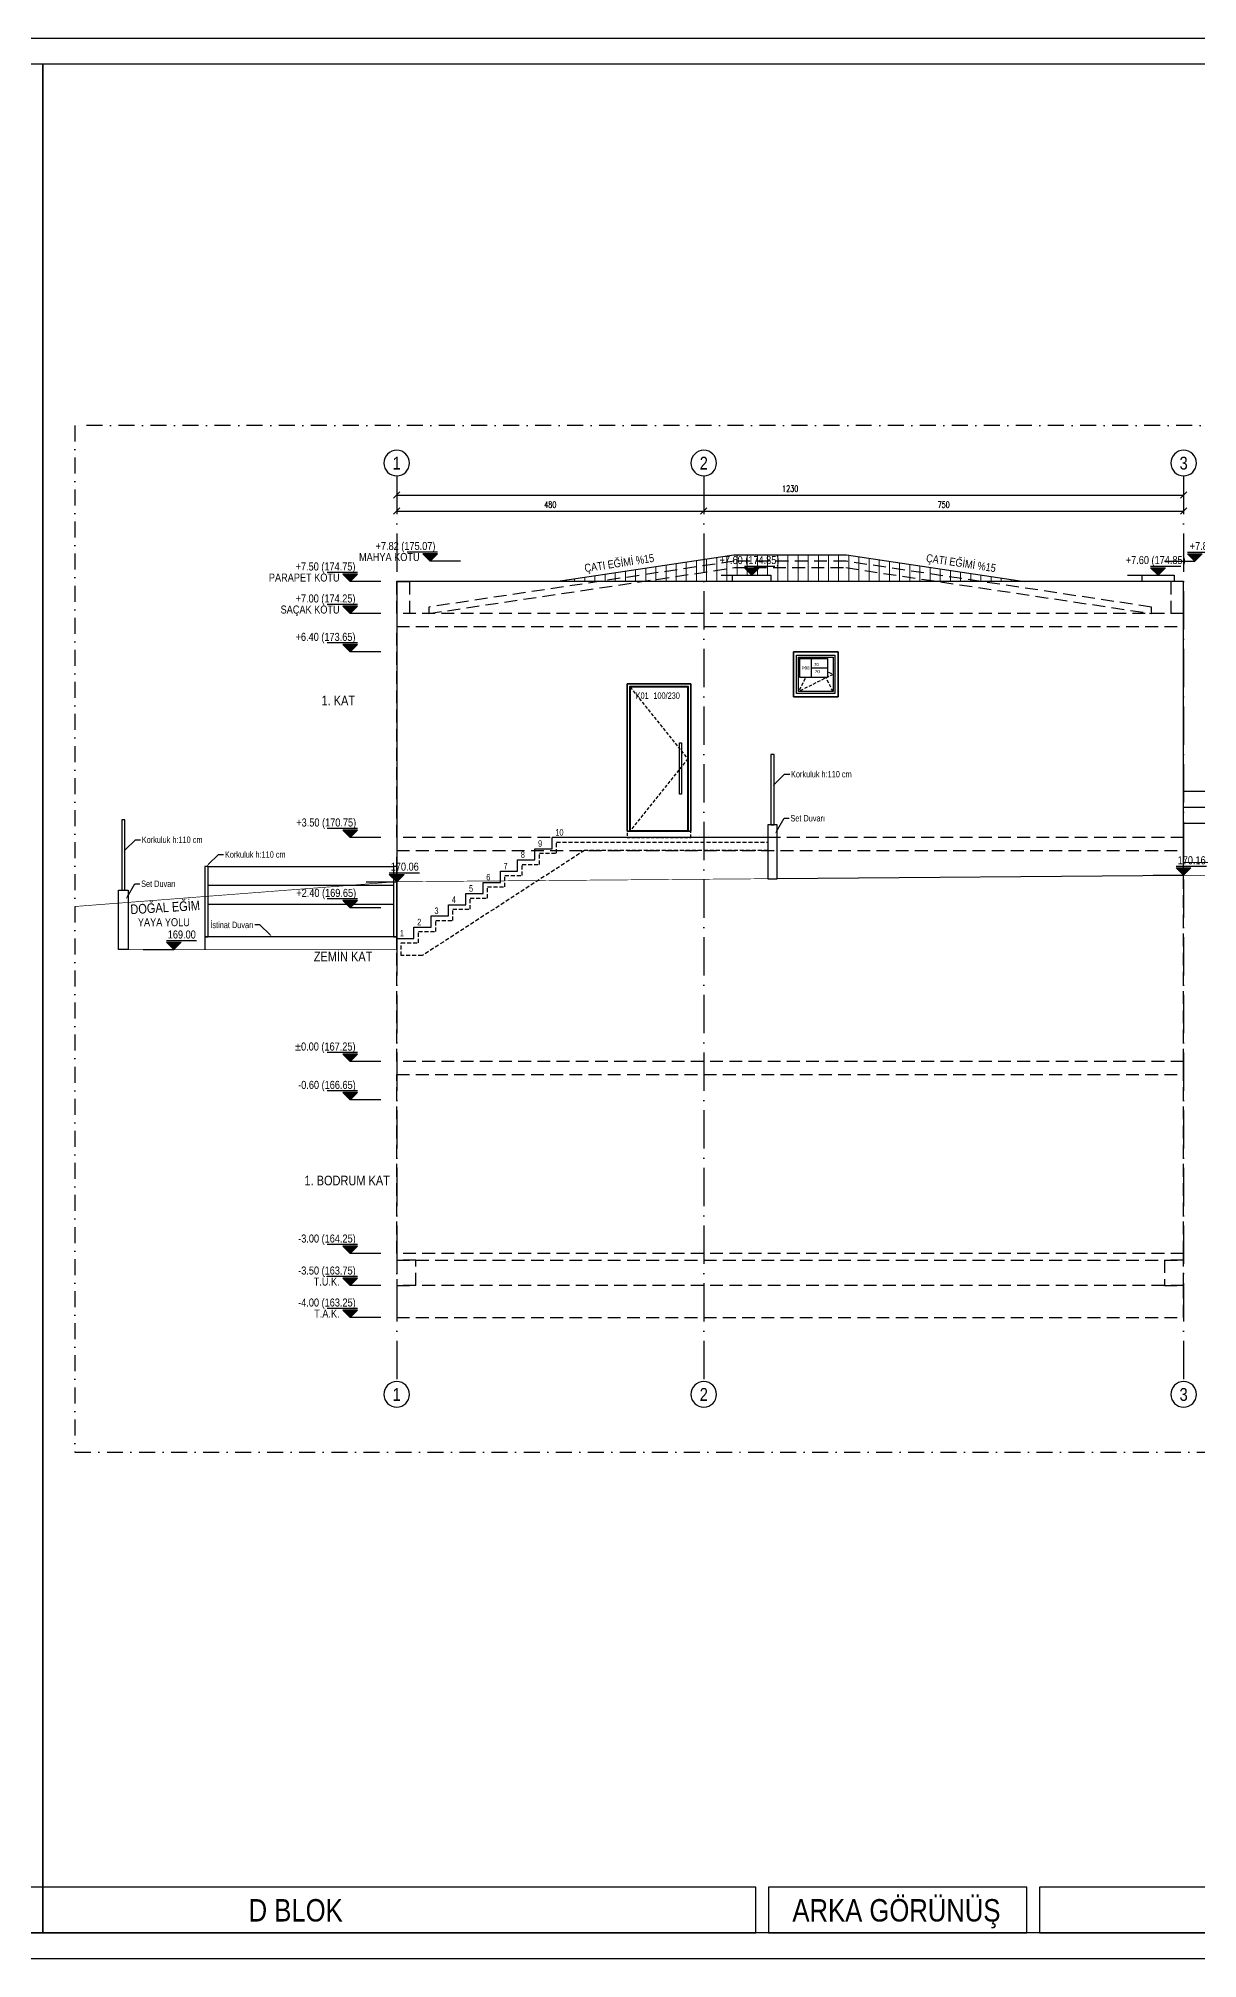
# Model space of a CAD drawing. Header units: millimetres. Extents: x 82776 to 137242, y 11666 to 27998.
# Drawn here: x 118913 to 120725, y 11666 to 14666 of the extents above; entities that cross this region are included whole.
import ezdxf
from ezdxf import colors
from ezdxf.entities.mleader import LeaderData, LeaderLine
from ezdxf.enums import TextEntityAlignment as Align
from ezdxf.math import Vec2, Vec3

# ---------------------------------------------------------------- set-up
doc = ezdxf.new("R2010")
doc.units = ezdxf.units.MM
for name, pattern in [('( Hidden )', [0.375, 0.25, -0.125]), ('ACAD_ISO10W100', [18, 12, -3, 0, -3]), ('DASHDOT', [1, 0.5, -0.25, 0, -0.25]), ('DASHED', [15, 10, -5])]:
    doc.linetypes.add(name, pattern=pattern)
for name, color, linetype in [('0_IFC_Concrete Trace', 253, '( Hidden )'), ('0_IFC_Dimension_Exterior_50', 253, 'Continuous'), ('0_IFC_Door_Text', 11, 'Continuous'), ('0_IFC_Elevation_3', 21, 'Continuous'), ('0_IFC_Elevation_4', 11, 'Continuous'), ('0_IFC_Elevation_5', 252, 'Continuous'), ('0_IFC_Grid', 14, 'ACAD_ISO10W100'), ('0_IFC_Grid_Text_100', 14, 'Continuous'), ('0_IFC_Hatch', 250, 'Continuous'), ('0_IFC_Legend_Viewport', 7, 'Continuous'), ('0_IFC_Notation_Level_50', 160, 'Continuous'), ('0_IFC_Notation_Section_50', 10, 'Continuous'), ('0_IFC_Stair_Text', 221, 'Continuous'), ('0_IFC_Text_Explanation_50', 231, 'Continuous'), ('1_IFC_Stair_Concrete', 252, '( Hidden )'), ('2_IFC_Handrail', 181, 'Continuous'), ('2_IFC_Wall', 130, 'Continuous'), ('3_IFC_Window', 136, 'Continuous'), ('7_IFC_Landscape', 45, 'Continuous')]:
    doc.layers.add(name, color=color, linetype=linetype)
doc.styles.add('IFC_TEXT', font='ARIALN.TTF')
doc.styles.add('IFC_TEXT_DIM', font='romans.shx', dxfattribs={"width": 0.7})
doc.styles.get("Standard").update_dxf_attribs({"font": 'arial.ttf'})
doc.dimstyles.new('IFC_Dim50', dxfattribs={"dimtxt": 10, "dimasz": 10, "dimexe": 0.00125, "dimexo": 0.000625, "dimgap": 5, "dimtad": 1, "dimdec": 4, "dimrnd": 0.5, "dimzin": 9, "dimtxsty": 'IFC_TEXT_DIM', "dimblk": 'OBLIQUE', "dimcen": -2.5, "dimclrd": 256, "dimclre": 256, "dimclrt": 256, "dimazin": 0, "dimtfac": 1, "dimtdec": 4, "dimtix": 1, "dimtmove": 1, "dimatfit": 3, "dimfxl": 5, "dimfxlon": 1, "dimtfillclr": 256, "dimlwd": -1, "dimlwe": 5, "dimarcsym": 0})

# ---------------------------------------------------------------- blocks, each defined once
blk = doc.blocks.new('*U2473')
for points in [[(-2297.1, 0), (-1182.8, 0), (-1182.8, 71.5), (-2297.1, 71.5)], [(-1162.8, 0), (-759.4, 0), (-759.4, 71.5), (-1162.8, 71.5)], [(-739.4, 0), (0, 0), (0, 71.5), (-739.4, 71.5)]]:
    blk.add_lwpolyline(points, close=True)
at = {"layer": '0_IFC_Legend_Viewport', "transparency": 33554687}
blk.add_lwpolyline([(-2297.1, 2920), (0, 2920), (0, 0), (-2297.1, 0)], close=True, dxfattribs=at)
at = {"style": 'IFC_TEXT'}
for tag, p in [('PAFTA', (-1975.6, 17.9)), ('KOT', (-1159.1, 18)), ('OLCEK', (-110.4, 17.9))]:
    blk.add_attdef(tag, p, '', height=35, dxfattribs=at)
blk = doc.blocks.new('*U2469')
blk.add_lwpolyline([(-739.4, 0), (0, 0), (0, 71.5), (-739.4, 71.5)], close=True)
at = {"layer": '0_IFC_Legend_Viewport', "transparency": 33554687}
blk.add_lwpolyline([(-3162, 2920), (0, 2920), (0, 0), (-3162, 0)], close=True, dxfattribs=at)
at = {"style": 'IFC_TEXT'}
for tag, p in [('PAFTA', (-2408, 17.9)), ('KOT', (-1159.1, 18)), ('OLCEK', (-110.4, 17.9))]:
    blk.add_attdef(tag, p, '', height=35, dxfattribs=at)
blk = doc.blocks.new('D BLOK_GR3_DOS IZI')
at = {"layer": '0_IFC_Concrete Trace', "linetype": '( Hidden )', "ltscale": 80}
for points in [[(-1180, 1110.1), (-1180, 1100), (-701.8, 1171.7), (-528.2, 1171.7), (-50, 1100), (-50, 1110.1), (-527.5, 1181.7), (-702.5, 1181.7)], [(-1230, 1080), (0, 1080), (0, 1100), (-1230, 1100)], [(-1230, 730), (0, 730), (0, 750), (-1230, 750)], [(-1230, 380), (0, 380), (0, 400), (-1230, 400)], [(-1230, 90), (0, 90), (0, 100), (-1230, 100)], [(-1230, 50), (-1200, 50), (-1200, 90), (-1230, 90)], [(-30, 50), (0, 50), (0, 90), (-30, 90)], [(-1230, 0), (0, 0), (0, 50), (-1230, 50)]]:
    blk.add_lwpolyline(points, close=True, dxfattribs=at)
for points in [[(-1230, 1100), (-1230, 1150), (-1210, 1150), (-1210, 1100)], [(0, 1100), (0, 1150), (-20, 1150), (-20, 1100)], [(-1230, 750), (-1230, 1080)], [(0, 750), (0, 1080)], [(-1230, 400), (-1230, 730)], [(0, 400), (0, 730)], [(-1230, 100), (-1230, 380)], [(0, 100), (0, 380)]]:
    blk.add_lwpolyline(points, dxfattribs=at)
blk = doc.blocks.new('0_IFC_WINDOWTAG_EL')
blk.add_wipeout([(1.2, 15), (23, 15), (23, 0), (1.2, 0)])
at = {"layer": '0_IFC_Text_Explanation_50'}
blk.add_lwpolyline([(1.2, 15), (23, 15), (23, 0), (1.2, 0)], close=True, dxfattribs=at)
for points in [[(10, 15), (10, 0)], [(10, 7.5), (23, 7.5)]]:
    blk.add_lwpolyline(points, dxfattribs=at)
for tag, p in [('KOD', (1.9, 6.2)), ('EN', (12.1, 9)), ('YÜKSEKLİK', (12.5, 3.5))]:
    blk.add_attdef(tag, p, '', height=2.5, dxfattribs=at)
blk = doc.blocks.new('*U2202')
blk.add_wipeout([(70, 70), (0, 70), (0, 0), (70, 0)])
at = {"layer": '3_IFC_Window'}
for points in [[(0, 0), (70, 0), (70, 70), (0, 70)], [(5, 65), (65, 65), (65, 5), (5, 5)], [(8, 62), (62, 62), (62, 8), (8, 8)]]:
    blk.add_lwpolyline(points, close=True, dxfattribs=at)
at = {"layer": '3_IFC_Window', "linetype": '( Hidden )', "ltscale": 20}
for points in [[(62, 8), (35, 62), (8, 8)], [(8, 62), (62, 35), (8, 8)]]:
    blk.add_lwpolyline(points, dxfattribs=at)
at = {"transparency": 33554687}
ref = blk.add_blockref('0_IFC_WINDOWTAG_EL', (7.6, 30), dxfattribs=dict(at, xscale=2, yscale=2, zscale=2))
ref.add_attrib('YÜKSEKLİK', '70', (33.5, 36.9), dxfattribs={"layer": '0_IFC_Text_Explanation_50', "height": 5})
ref.add_attrib('EN', '70', (32.2, 47.9), dxfattribs={"layer": '0_IFC_Text_Explanation_50', "height": 5})
ref.add_attrib('KOD', 'P08', (12.9, 42.3), dxfattribs={"layer": '0_IFC_Text_Explanation_50', "height": 5})
blk = doc.blocks.new('0_IFC_DOOR_TAG_50')
at = {"layer": '0_IFC_Door_Text', "style": 'IFC_TEXT'}
for tag, p in [('DOOR_TYPE', (0, 0)), ('DOOR_SIZE', (27.7, 0))]:
    blk.add_attdef(tag, p, '', height=10, dxfattribs=at)
blk = doc.blocks.new('*U2408')
blk.add_wipeout([(-100, 240), (0, 240), (0, 10), (-100, 10)]).dxf.layer = '0_IFC_Elevation_5'
at = {"layer": '0_IFC_Elevation_4'}
for points in [[(-100, 10), (0, 10), (0, 240), (-100, 240)], [(-96, 11), (-4, 11), (-4, 236), (-96, 236)], [(-95, 11), (-5, 11), (-5, 235), (-95, 235)]]:
    blk.add_lwpolyline(points, close=True, dxfattribs=at)
at = {"layer": '0_IFC_Elevation_5', "linetype": 'DASHED', "ltscale": 0.5}
blk.add_lwpolyline([(-100, 0), (0, 0), (0, 240), (-100, 240)], close=True, dxfattribs=at)
blk.add_lwpolyline([(-95, 235), (-5, 123), (-95, 11)], dxfattribs=at)
at = {"layer": '2_IFC_Handrail'}
blk.add_lwpolyline([(-15, 148), (-15, 68), (-18, 68), (-18, 148)], close=True, dxfattribs=at)
at = {"transparency": 33554687, "rotation": 1.46989412832e-05}
blk.add_blockref('0_IFC_DOOR_TAG_50', (-86.5, 216.7), dxfattribs=at).add_auto_attribs({'DOOR_TYPE': 'K01', 'DOOR_SIZE': '100/230'})
blk = doc.blocks.new('D BLOK_GR3_DOGRAMALAR')
for name, p in [('*U2202', (-70, 50)), ('*U2408', (-230, -170, 0))]:
    blk.add_blockref(name, p)
blk = doc.blocks.new('0_IFC_AXIS_TEXT_100')
at = {"layer": '0_IFC_Grid_Text_100'}
blk.add_circle((0, 1000), 1000, dxfattribs=at)
at = {"layer": '0_IFC_Grid_Text_100', "style": 'IFC_TEXT'}
blk.add_attdef('AXIS_NO', text='', height=1000, dxfattribs=at).set_placement((0, 993), align=Align.MIDDLE_CENTER)
blk = doc.blocks.new('_Oblique')
at = {"color": 0, "linetype": 'ByBlock', "lineweight": -2}
blk.add_line((-0.5, -0.5), (0.5, 0.5), dxfattribs=at)
blk = doc.blocks.new('*D2350')
at = {"layer": '0_IFC_Dimension_Exterior_50', "lineweight": 5, "transparency": 16777216}
for p, q in [((0, -145), (0, -145)), ((480, -145), (480, -145))]:
    blk.add_line(p, q, dxfattribs=at)
at = {"layer": '0_IFC_Dimension_Exterior_50', "transparency": 16777216}
blk.add_line((0, -145), (480, -145), dxfattribs=at)
at = {"layer": 'Defpoints', "color": 0, "transparency": 16777216}
for p in [(0, -145), (480, -145), (480, -145)]:
    blk.add_point(p, dxfattribs=at)
at = {"layer": '0_IFC_Dimension_Exterior_50', "transparency": 16777216, "xscale": 10, "yscale": 10, "zscale": 10, "rotation": 180}
blk.add_blockref('_Oblique', (0, -145), dxfattribs=at)
at = {"layer": '0_IFC_Dimension_Exterior_50', "transparency": 16777216, "xscale": 10, "yscale": 10, "zscale": 10}
blk.add_blockref('_Oblique', (480, -145), dxfattribs=at)
at = {"layer": '0_IFC_Dimension_Exterior_50', "transparency": 16777216, "insert": (240, -135), "char_height": 10, "attachment_point": 5, "style": 'IFC_TEXT_DIM'}
blk.add_mtext('480', dxfattribs=at)
blk = doc.blocks.new('*D2351')
at = {"layer": '0_IFC_Dimension_Exterior_50', "lineweight": 5, "transparency": 16777216}
for p, q in [((480, -145), (480, -145)), ((1230, -145), (1230, -145))]:
    blk.add_line(p, q, dxfattribs=at)
at = {"layer": '0_IFC_Dimension_Exterior_50', "transparency": 16777216}
blk.add_line((480, -145), (1230, -145), dxfattribs=at)
at = {"layer": 'Defpoints', "color": 0, "transparency": 16777216}
for p in [(480, -145), (1230, -145), (1230, -145)]:
    blk.add_point(p, dxfattribs=at)
at = {"layer": '0_IFC_Dimension_Exterior_50', "transparency": 16777216, "xscale": 10, "yscale": 10, "zscale": 10, "rotation": 180}
blk.add_blockref('_Oblique', (480, -145), dxfattribs=at)
at = {"layer": '0_IFC_Dimension_Exterior_50', "transparency": 16777216, "xscale": 10, "yscale": 10, "zscale": 10}
blk.add_blockref('_Oblique', (1230, -145), dxfattribs=at)
at = {"layer": '0_IFC_Dimension_Exterior_50', "transparency": 16777216, "insert": (855, -135), "char_height": 10, "attachment_point": 5, "style": 'IFC_TEXT_DIM'}
blk.add_mtext('750', dxfattribs=at)
blk = doc.blocks.new('*D2352')
at = {"layer": '0_IFC_Dimension_Exterior_50', "lineweight": 5, "transparency": 16777216}
for p, q in [((0, -120), (0, -120)), ((1230, -120), (1230, -120))]:
    blk.add_line(p, q, dxfattribs=at)
at = {"layer": '0_IFC_Dimension_Exterior_50', "transparency": 16777216}
blk.add_line((0, -120), (1230, -120), dxfattribs=at)
at = {"layer": 'Defpoints', "color": 0, "transparency": 16777216}
for p in [(0, -120), (1230, -120), (1230, -120)]:
    blk.add_point(p, dxfattribs=at)
at = {"layer": '0_IFC_Dimension_Exterior_50', "transparency": 16777216, "xscale": 10, "yscale": 10, "zscale": 10, "rotation": 180}
blk.add_blockref('_Oblique', (0, -120), dxfattribs=at)
at = {"layer": '0_IFC_Dimension_Exterior_50', "transparency": 16777216, "xscale": 10, "yscale": 10, "zscale": 10}
blk.add_blockref('_Oblique', (1230, -120), dxfattribs=at)
at = {"layer": '0_IFC_Dimension_Exterior_50', "transparency": 16777216, "insert": (615, -110), "char_height": 10, "attachment_point": 5, "style": 'IFC_TEXT_DIM'}
blk.add_mtext('1230', dxfattribs=at)
blk = doc.blocks.new('D BLOK_GR3_ALTLIK')
at = {"layer": '0_IFC_Hatch', "lineweight": 0}
h = blk.add_hatch(dxfattribs=at)
h.set_pattern_fill('LINE', color=256, scale=5, angle=90)
h.set_pattern_definition([(90, (-111960.344, -13397.087), (-15.875, 1e-15), [])])
h.paths.add_polyline_path([(-981.5, 420), (-703.2, 461.7), (-526.8, 461.7), (-248.5, 420)])
at = {"layer": '0_IFC_Elevation_3'}
blk.add_lwpolyline([(-610, 310), (-540, 310), (-540, 240), (-610, 240)], close=True, dxfattribs=at)
at = {"layer": '0_IFC_Elevation_3', "elevation": 0}
blk.add_lwpolyline([(-870, 260), (-770, 260), (-770, 30), (-870, 30)], close=True, dxfattribs=at)
at = {"layer": '0_IFC_Elevation_3'}
blk.add_lwpolyline([(-650.1, 20), (-987, 20)], dxfattribs=at)
at = {"layer": '0_IFC_Elevation_4'}
for points in [[(-981.5, 420), (-703.2, 461.7), (-526.8, 461.7), (-248.5, 420)], [(-15, 420), (-65, 420), (-65, 430), (-15, 430)]]:
    blk.add_lwpolyline(points, close=True, dxfattribs=at)
blk.add_wipeout([(-645, 420), (-705, 420), (-705, 430), (-645, 430)])
at = {"layer": '0_IFC_Elevation_3'}
blk.add_lwpolyline([(-645, 420), (-705, 420), (-705, 430), (-645, 430)], close=True, dxfattribs=at)
blk.add_lwpolyline([(-635.1, -44.2), (0, -39), (0, 420), (-1230, 420), (-1230, -137.5)], dxfattribs=at)
blk = doc.blocks.new('0_IFC_NOT_RUDELEVEL_50_N')
at = {"layer": '0_IFC_Notation_Level_50'}
h = blk.add_hatch(color=256, dxfattribs=at)
h.dxf.hatch_style = 1
h.paths.add_polyline_path([(-201.6, 201.6), (201.6, 201.6), (0, 0)])
for p, q in [((-834.4, 0), (0, 0)), ((-201.6, 246.4), (627.2, 246.4))]:
    blk.add_line(p, q, dxfattribs=at)
blk.add_lwpolyline([(-201.6, 201.6), (201.6, 201.6), (0, 0), (-201.6, 201.6)], dxfattribs=at)
at = {"layer": '0_IFC_Notation_Level_50', "style": 'IFC_TEXT'}
blk.add_attdef('LEVEL', (-201.6, 302.4), '', height=280, dxfattribs=at)
blk = doc.blocks.new('D_GR3_DE')
at = {"layer": '0_IFC_Elevation_4', "linetype": 'DASHED', "const_width": 1}
blk.add_lwpolyline([(414.2, 692), (0, 691), (-1230, 681), (-1732.9, 642.3)], dxfattribs=at)
ref = blk.add_blockref('0_IFC_NOT_RUDELEVEL_50_N', (0, 691), dxfattribs=dict(xscale=0.057142857142768, yscale=0.057142857142768, zscale=0.057142857142768))
ref.add_attrib('LEVEL', '170.16', (-9.3, 708.3), dxfattribs={"layer": '0_IFC_Notation_Level_50', "height": 12.5, "style": 'IFC_TEXT'})
ref = blk.add_blockref('0_IFC_NOT_RUDELEVEL_50_N', (414.2, 692), dxfattribs=dict(xscale=0.057142857142768, yscale=0.057142857142768, zscale=0.057142857142768))
ref.add_attrib('LEVEL', '170.17', (404.9, 709.3), dxfattribs={"layer": '0_IFC_Notation_Level_50', "height": 12.5, "style": 'IFC_TEXT'})
ref = blk.add_blockref('0_IFC_NOT_RUDELEVEL_50_N', (-1230, 681), dxfattribs=dict(xscale=0.057142857142768, yscale=0.057142857142768, zscale=0.057142857142768))
ref.add_attrib('LEVEL', '170.06', (-1239.3, 698.3), dxfattribs={"layer": '0_IFC_Notation_Level_50', "height": 12.5, "style": 'IFC_TEXT'})
at = {"layer": '0_IFC_Elevation_4', "linetype": 'DASHED', "ltscale": 3, "char_height": 15, "attachment_point": 1, "style": 'IFC_TEXT'}
for insert, rotation in [((292.9, 689.4), 0.0853), ((-1646.7, 645.2), 3.4491)]:
    blk.add_mtext_dynamic_manual_height_columns('\\pxt4;DOĞAL EĞİM', width=252.297, gutter_width=125, heights=[0], dxfattribs=dict(at, insert=insert, rotation=rotation))
blk = doc.blocks.new('*U2452')
ref = blk.add_blockref('0_IFC_NOT_RUDELEVEL_50_N', (-125, 1182), dxfattribs=dict(xscale=0.057142857142768, yscale=0.057142857142768, zscale=0.057142857142768))
ref.add_attrib('LEVEL', '+7.82 (175.07)', (-133.2, 1199.3), dxfattribs={"layer": '0_IFC_Notation_Level_50', "height": 12.5, "style": 'IFC_TEXT'})
ref = blk.add_blockref('0_IFC_NOT_RUDELEVEL_50_N', (0, 1150), dxfattribs=dict(xscale=0.057142857142768, yscale=0.057142857142768, zscale=0.057142857142768))
ref.add_attrib('LEVEL', '+7.50 (174.75)', (-8.2, 1167.3), dxfattribs={"layer": '0_IFC_Notation_Level_50', "height": 12.5, "style": 'IFC_TEXT'})
ref = blk.add_blockref('0_IFC_NOT_RUDELEVEL_50_N', (0, 1100), dxfattribs=dict(xscale=0.057142857142768, yscale=0.057142857142768, zscale=0.057142857142768))
ref.add_attrib('LEVEL', '+7.00 (174.25)', (-8.2, 1117.3), dxfattribs={"layer": '0_IFC_Notation_Level_50', "height": 12.5, "style": 'IFC_TEXT'})
ref = blk.add_blockref('0_IFC_NOT_RUDELEVEL_50_N', (0, 1040), dxfattribs=dict(xscale=0.057142857142768, yscale=0.057142857142768, zscale=0.057142857142768))
ref.add_attrib('LEVEL', '+6.40 (173.65)', (-8.2, 1057.3), dxfattribs={"layer": '0_IFC_Notation_Level_50', "height": 12.5, "style": 'IFC_TEXT'})
ref = blk.add_blockref('0_IFC_NOT_RUDELEVEL_50_N', (0, 750), dxfattribs=dict(xscale=0.057142857142768, yscale=0.057142857142768, zscale=0.057142857142768))
ref.add_attrib('LEVEL', '+3.50 (170.75)', (-9.3, 767.3), dxfattribs={"layer": '0_IFC_Notation_Level_50', "height": 12.5, "style": 'IFC_TEXT'})
ref = blk.add_blockref('0_IFC_NOT_RUDELEVEL_50_N', (0, 640), dxfattribs=dict(xscale=0.057142857142768, yscale=0.057142857142768, zscale=0.057142857142768))
ref.add_attrib('LEVEL', '+2.40 (169.65)', (-9.3, 657.3), dxfattribs={"layer": '0_IFC_Notation_Level_50', "height": 12.5, "style": 'IFC_TEXT'})
ref = blk.add_blockref('0_IFC_NOT_RUDELEVEL_50_N', (0, 400), dxfattribs=dict(xscale=0.057142857142768, yscale=0.057142857142768, zscale=0.057142857142768))
ref.add_attrib('LEVEL', '±0.00 (167.25)', (-8.2, 417.3), dxfattribs={"layer": '0_IFC_Notation_Level_50', "height": 12.5, "style": 'IFC_TEXT'})
ref = blk.add_blockref('0_IFC_NOT_RUDELEVEL_50_N', (0, 340), dxfattribs=dict(xscale=0.057142857142768, yscale=0.057142857142768, zscale=0.057142857142768))
ref.add_attrib('LEVEL', '-0.60 (166.65)', (-8.2, 357.3), dxfattribs={"layer": '0_IFC_Notation_Level_50', "height": 12.5, "style": 'IFC_TEXT'})
ref = blk.add_blockref('0_IFC_NOT_RUDELEVEL_50_N', (0, 100), dxfattribs=dict(xscale=0.057142857142768, yscale=0.057142857142768, zscale=0.057142857142768))
ref.add_attrib('LEVEL', '-3.00 (164.25)', (-8.2, 117.3), dxfattribs={"layer": '0_IFC_Notation_Level_50', "height": 12.5, "style": 'IFC_TEXT'})
ref = blk.add_blockref('0_IFC_NOT_RUDELEVEL_50_N', (0, 50), dxfattribs=dict(xscale=0.057142857142768, yscale=0.057142857142768, zscale=0.057142857142768))
ref.add_attrib('LEVEL', '-3.50 (163.75)', (-8.2, 67.3), dxfattribs={"layer": '0_IFC_Notation_Level_50', "height": 12.5, "style": 'IFC_TEXT'})
ref = blk.add_blockref('0_IFC_NOT_RUDELEVEL_50_N', (0, 0), dxfattribs=dict(xscale=0.057142857142768, yscale=0.057142857142768, zscale=0.057142857142768))
ref.add_attrib('LEVEL', '-4.00 (163.25)', (-8.2, 17.3), dxfattribs={"layer": '0_IFC_Notation_Level_50', "height": 12.5, "style": 'IFC_TEXT'})
at = {"layer": '0_IFC_Notation_Level_50', "char_height": 12.5, "attachment_point": 1, "style": 'IFC_TEXT'}
for s, insert in [('MAHYA KOTU', (-108.5, 1194.5)), ('PARAPET KOTU', (16.5, 1162.5)), ('SAÇAK KOTU', (16.5, 1112.5)), ('T.Ü.K.', (16.5, 62.5)), ('T.A.K.', (16.5, 12.5))]:
    blk.add_mtext_dynamic_manual_height_columns(s, width=128.311, gutter_width=12.5, heights=[0], dxfattribs=dict(at, insert=insert))
at = {"layer": '0_IFC_Text_Explanation_50', "char_height": 15, "attachment_point": 5, "style": 'IFC_TEXT'}
for s, insert in [('\\pxt4;1. KAT', (18.6, 964.1)), ('\\pxi-3,l4,t4;ZEMİN KAT', (18.6, 564.1)), ('\\pxi-0.46999,l1.46999,t1.46999,4;1. BODRUM KAT', (12.2, 214.1))]:
    blk.add_mtext_dynamic_manual_height_columns(s, width=215.825, gutter_width=125, heights=[0], dxfattribs=dict(at, insert=insert))
blk = doc.blocks.new('*U2453')
ref = blk.add_blockref('0_IFC_NOT_RUDELEVEL_50_N', (125, 1182), dxfattribs=dict(xscale=-0.057142857142768, yscale=0.057142857142768, zscale=0.057142857142768))
ref.add_attrib('LEVEL', '+7.82 (175.07)', (39.7, 1199.3), dxfattribs={"layer": '0_IFC_Notation_Level_50', "height": 12.5, "style": 'IFC_TEXT'})
ref = blk.add_blockref('0_IFC_NOT_RUDELEVEL_50_N', (0, 1150), dxfattribs=dict(xscale=-0.057142857142768, yscale=0.057142857142768, zscale=0.057142857142768))
ref.add_attrib('LEVEL', '+7.50 (174.75)', (-85.3, 1167.3), dxfattribs={"layer": '0_IFC_Notation_Level_50', "height": 12.5, "style": 'IFC_TEXT'})
ref = blk.add_blockref('0_IFC_NOT_RUDELEVEL_50_N', (0, 1100), dxfattribs=dict(xscale=-0.057142857142768, yscale=0.057142857142768, zscale=0.057142857142768))
ref.add_attrib('LEVEL', '+7.00 (174.25)', (-85.3, 1117.3), dxfattribs={"layer": '0_IFC_Notation_Level_50', "height": 12.5, "style": 'IFC_TEXT'})
ref = blk.add_blockref('0_IFC_NOT_RUDELEVEL_50_N', (0, 1040), dxfattribs=dict(xscale=-0.057142857142768, yscale=0.057142857142768, zscale=0.057142857142768))
ref.add_attrib('LEVEL', '+6.40 (173.65)', (-85.3, 1057.3), dxfattribs={"layer": '0_IFC_Notation_Level_50', "height": 12.5, "style": 'IFC_TEXT'})
ref = blk.add_blockref('0_IFC_NOT_RUDELEVEL_50_N', (0, 750), dxfattribs=dict(xscale=-0.057142857142768, yscale=0.057142857142768, zscale=0.057142857142768))
ref.add_attrib('LEVEL', '+3.50 (170.75)', (-84.2, 767.3), dxfattribs={"layer": '0_IFC_Notation_Level_50', "height": 12.5, "style": 'IFC_TEXT'})
ref = blk.add_blockref('0_IFC_NOT_RUDELEVEL_50_N', (0, 640), dxfattribs=dict(xscale=-0.057142857142768, yscale=0.057142857142768, zscale=0.057142857142768))
ref.add_attrib('LEVEL', '+2.40 (169.65)', (-84.2, 657.3), dxfattribs={"layer": '0_IFC_Notation_Level_50', "height": 12.5, "style": 'IFC_TEXT'})
ref = blk.add_blockref('0_IFC_NOT_RUDELEVEL_50_N', (0, 400), dxfattribs=dict(xscale=-0.057142857142768, yscale=0.057142857142768, zscale=0.057142857142768))
ref.add_attrib('LEVEL', '±0.00 (167.25)', (-86.4, 417.3), dxfattribs={"layer": '0_IFC_Notation_Level_50', "height": 12.5, "style": 'IFC_TEXT'})
ref = blk.add_blockref('0_IFC_NOT_RUDELEVEL_50_N', (0, 340), dxfattribs=dict(xscale=-0.057142857142768, yscale=0.057142857142768, zscale=0.057142857142768))
ref.add_attrib('LEVEL', '-0.60 (166.65)', (-81.3, 357.3), dxfattribs={"layer": '0_IFC_Notation_Level_50', "height": 12.5, "style": 'IFC_TEXT'})
ref = blk.add_blockref('0_IFC_NOT_RUDELEVEL_50_N', (0, 100), dxfattribs=dict(xscale=-0.057142857142768, yscale=0.057142857142768, zscale=0.057142857142768))
ref.add_attrib('LEVEL', '-3.00 (164.25)', (-81.3, 117.3), dxfattribs={"layer": '0_IFC_Notation_Level_50', "height": 12.5, "style": 'IFC_TEXT'})
ref = blk.add_blockref('0_IFC_NOT_RUDELEVEL_50_N', (0, 50), dxfattribs=dict(xscale=-0.057142857142768, yscale=0.057142857142768, zscale=0.057142857142768))
ref.add_attrib('LEVEL', '-3.50 (163.75)', (-81.3, 67.3), dxfattribs={"layer": '0_IFC_Notation_Level_50', "height": 12.5, "style": 'IFC_TEXT'})
ref = blk.add_blockref('0_IFC_NOT_RUDELEVEL_50_N', (0, 0), dxfattribs=dict(xscale=-0.057142857142768, yscale=0.057142857142768, zscale=0.057142857142768))
ref.add_attrib('LEVEL', '-4.00 (163.25)', (-81.3, 17.3), dxfattribs={"layer": '0_IFC_Notation_Level_50', "height": 12.5, "style": 'IFC_TEXT'})
at = {"layer": '0_IFC_Notation_Level_50', "char_height": 12.5, "attachment_point": 3, "style": 'IFC_TEXT'}
for s, insert in [('MAHYA KOTU', (108.5, 1194.5)), ('PARAPET KOTU', (-16.5, 1162.5)), ('SAÇAK KOTU', (-16.5, 1112.5)), ('T.Ü.K.', (-16.5, 62.5)), ('T.A.K.', (-16.5, 12.5))]:
    blk.add_mtext_dynamic_manual_height_columns(s, width=128.311, gutter_width=12.5, heights=[0], dxfattribs=dict(at, insert=insert))
at = {"layer": '0_IFC_Text_Explanation_50', "char_height": 15, "attachment_point": 5, "style": 'IFC_TEXT'}
for s, insert in [('\\pxt4;1. KAT', (-18.6, 964.1)), ('\\pxi-3,l4,t4;ZEMİN KAT', (-18.6, 564.1)), ('\\pxi-0.46999,l1.46999,t1.46999,4;1. BODRUM KAT', (-12.2, 214.1))]:
    blk.add_mtext_dynamic_manual_height_columns(s, width=215.825, gutter_width=125, heights=[0], dxfattribs=dict(at, insert=insert))
blk = doc.blocks.new('E-F_A-A KST_AKS')
at = {"layer": '0_IFC_Grid', "ltscale": 5}
for points in [[(0, -90), (0, -1505)], [(480, -90), (480, -1505)], [(1230, -90), (1230, -1505)]]:
    blk.add_lwpolyline(points, dxfattribs=at)
ref = blk.add_blockref('0_IFC_AXIS_TEXT_100', (0, -90), dxfattribs=dict(xscale=-0.02, yscale=0.02, zscale=0.02, rotation=0.0064968962269241))
ref.add_attrib('AXIS_NO', '1', dxfattribs={"layer": '0_IFC_Grid_Text_100', "height": 20, "rotation": 0.0064969, "style": 'IFC_TEXT'}).set_placement((-0.00225, -70.14568), align=Align.MIDDLE_CENTER)
ref = blk.add_blockref('0_IFC_AXIS_TEXT_100', (480, -90), dxfattribs=dict(xscale=-0.02, yscale=0.02, zscale=0.02, rotation=0.0064968962269241))
ref.add_attrib('AXIS_NO', '2', dxfattribs={"layer": '0_IFC_Grid_Text_100', "height": 20, "rotation": 0.0064969, "style": 'IFC_TEXT'}).set_placement((479.99775, -70.14568), align=Align.MIDDLE_CENTER)
ref = blk.add_blockref('0_IFC_AXIS_TEXT_100', (1230, -90), dxfattribs=dict(xscale=-0.02, yscale=0.02, zscale=0.02, rotation=0.0064968962269241))
ref.add_attrib('AXIS_NO', '3', dxfattribs={"layer": '0_IFC_Grid_Text_100', "height": 20, "rotation": 0.0064969, "style": 'IFC_TEXT'}).set_placement((1229.99775, -70.14568), align=Align.MIDDLE_CENTER)
ref = blk.add_blockref('0_IFC_AXIS_TEXT_100', (0.00262, -1545), dxfattribs=dict(xscale=-0.02, yscale=0.02, zscale=0.02, rotation=0.0064968962269241))
ref.add_attrib('AXIS_NO', '1', dxfattribs={"layer": '0_IFC_Grid_Text_100', "height": 20, "rotation": 0.0064969, "style": 'IFC_TEXT'}).set_placement((0.00037, -1525.14568), align=Align.MIDDLE_CENTER)
ref = blk.add_blockref('0_IFC_AXIS_TEXT_100', (480.00262, -1545), dxfattribs=dict(xscale=-0.02, yscale=0.02, zscale=0.02, rotation=0.0064968962269241))
ref.add_attrib('AXIS_NO', '2', dxfattribs={"layer": '0_IFC_Grid_Text_100', "height": 20, "rotation": 0.0064969, "style": 'IFC_TEXT'}).set_placement((480.00037, -1525.14568), align=Align.MIDDLE_CENTER)
ref = blk.add_blockref('0_IFC_AXIS_TEXT_100', (1230.00262, -1545), dxfattribs=dict(xscale=-0.02, yscale=0.02, zscale=0.02, rotation=0.0064968962269241))
ref.add_attrib('AXIS_NO', '3', dxfattribs={"layer": '0_IFC_Grid_Text_100', "height": 20, "rotation": 0.0064969, "style": 'IFC_TEXT'}).set_placement((1230.00037, -1525.14568), align=Align.MIDDLE_CENTER)
at = {"layer": '0_IFC_Dimension_Exterior_50'}
dim = blk.add_linear_dim(base=(1230, -120), p1=(0, -120), p2=(1230, -120), dimstyle='IFC_Dim50', dxfattribs=at)
dim.commit()
dim.dimension.update_dxf_attribs({"geometry": '*D2352', "text_midpoint": (615, -120), "dimtype": 128})
for base, p1, p2, picture, middle in [((480, -145), (0, -145), (480, -145), '*D2350', (240, -135)), ((1230, -145), (480, -145), (1230, -145), '*D2351', (855, -135))]:
    dim = blk.add_linear_dim(base=base, p1=p1, p2=p2, dimstyle='IFC_Dim50', dxfattribs=at)
    dim.commit()
    dim.dimension.update_dxf_attribs({"geometry": picture, "text_midpoint": middle})
blk = doc.blocks.new('D BLOK_GR3')
at = {"layer": '0_IFC_Elevation_3', "transparency": 33554687}
blk.add_lwpolyline([(-1528.9, 787.9), (-1528.9, 805.4), (-1501.9, 805.4), (-1501.9, 822.9), (-1474.9, 822.9), (-1474.9, 840.4), (-1447.9, 840.4), (-1447.9, 857.9), (-1420.9, 857.9), (-1420.9, 875.4), (-1393.9, 875.4), (-1393.9, 892.9), (-1366.9, 892.9), (-1366.9, 910.4), (-1339.9, 910.4), (-1339.9, 927.9), (-1312.9, 927.9), (-1312.9, 945.4), (-1285.9, 945.4), (-1285.9, 962.9)], dxfattribs=at)
at = {"layer": '0_IFC_Elevation_4'}
blk.add_lwpolyline([(-1528.9, 787.9), (-1528.9, 807.9), (-1828.7, 807.9), (-1828.7, 787.9)], dxfattribs=at)
at = {"layer": '1_IFC_Stair_Concrete', "ltscale": 25, "transparency": 33554687}
blk.add_lwpolyline([(-1489, 778.4), (-1521.9, 778.4), (-1521.9, 798.4), (-1494.9, 798.4), (-1494.9, 815.9), (-1467.9, 815.9), (-1467.9, 833.4), (-1440.9, 833.4), (-1440.9, 850.9), (-1413.9, 850.9), (-1413.9, 868.4), (-1386.9, 868.4), (-1386.9, 885.9), (-1359.9, 885.9), (-1359.9, 903.4), (-1332.9, 903.4), (-1332.9, 920.9), (-1305.9, 920.9), (-1305.9, 938.4), (-1278.9, 938.4), (-1278.9, 955.9), (-949, 955.9), (-949, 942.9), (-1235.2, 942.9)], close=True, dxfattribs=at)
at = {"layer": '2_IFC_Handrail', "elevation": 270201.6}
for points in [[(105.3, 1034.9), (-298.9, 1034.9)], [(105.3, 1009.9), (-298.9, 1009.9)], [(105.3, 984.9), (-298.9, 984.9)]]:
    blk.add_lwpolyline(points, dxfattribs=at)
at = {"layer": '2_IFC_Handrail'}
for points in [[(-1953.7, 880.5), (-1953.7, 990.5), (-1958.7, 990.5), (-1958.7, 880.5)], [(-1828.7, 807.9), (-1823.7, 807.9), (-1823.7, 917.9), (-1828.7, 917.9)]]:
    blk.add_lwpolyline(points, close=True, dxfattribs=at)
for points in [[(-1823.7, 917.9), (-1533.9, 917.9)], [(-1823.7, 888.3), (-1533.9, 888.3)], [(-1823.7, 858.6), (-1533.9, 858.6)]]:
    blk.add_lwpolyline(points, dxfattribs=at)
at = {"layer": '2_IFC_Wall'}
blk.add_lwpolyline([(-1948.7, 880.5), (-1948.7, 787.9), (-1963.7, 787.9), (-1963.7, 880.5)], close=True, dxfattribs=at)
at = {"layer": '7_IFC_Landscape', "const_width": 1}
for points in [[(-2031.8, 855.2), (-1963.7, 860.5)], [(-1528.9, 787.9), (-1948.7, 787.9)]]:
    blk.add_lwpolyline(points, dxfattribs=at)
blk.add_blockref('D BLOK_GR3_DOS IZI', (-298.9, 212.9))
ref = blk.add_blockref('0_IFC_NOT_RUDELEVEL_50_N', (-1877.4, 787.9), dxfattribs=dict(xscale=0.057142857142768, yscale=0.057142857142768, zscale=0.057142857142768, rotation=3.66207539e-08))
ref.add_attrib('LEVEL', '169.00', (-1886.7, 805.2), dxfattribs={"layer": '0_IFC_Notation_Level_50', "height": 12.5, "rotation": 0, "style": 'IFC_TEXT'})
at = {"layer": '0_IFC_Stair_Text', "insert": (-1523.9, 808.4), "char_height": 10, "attachment_point": 7, "style": 'IFC_TEXT'}
blk.add_mtext_dynamic_manual_height_columns('1', width=9.914, gutter_width=12.5, heights=[0], dxfattribs=at)
at = {"layer": '0_IFC_Text_Explanation_50', "insert": (-1852.3, 836.9), "char_height": 12.5, "attachment_point": 3, "style": 'IFC_TEXT'}
blk.add_mtext_dynamic_manual_height_columns('YAYA YOLU', width=83.648, gutter_width=12.5, heights=[0], dxfattribs=at)
at = {"layer": '0_IFC_Text_Explanation_50'}
ml = blk.add_multileader_mtext('Standard', dxfattribs=at)
ml.set_content('Korkuluk h:110 cm', color=256, style='IFC_TEXT')
ml.set_leader_properties()
ml.build(insert=Vec2(0, 0))
ctx = ml.context
ctx.base_point, ctx.char_height, ctx.plane_origin = Vec3(-1929.3, 959.4), 10, Vec3(-1956.2, 871)
notes = []
notes.append((ctx, [(0, (1, 1, 0), (-1937.3, 959.4), (1, 0), 8, [(0, [(-1956.2, 941)], 0, [])])]))
ctx.mtext.insert, ctx.mtext.rotation, ctx.mtext.flow_direction = Vec3(-1927.3, 964.5), 6.283185, 5
ml = blk.add_multileader_mtext('Standard', dxfattribs=at)
ml.set_content('Korkuluk h:110 cm', color=256, style='IFC_TEXT')
ml.set_leader_properties()
ml.build(insert=Vec2(0, 0))
ctx = ml.context
ctx.base_point, ctx.char_height, ctx.plane_origin = Vec3(-1799.4, 936.3), 10, Vec3(-1826.2, 848)
notes.append((ctx, [(0, (1, 1, 0), (-1807.4, 936.3), (1, 0), 8, [(0, [(-1826.2, 917.9)], 0, [])])]))
ctx.mtext.insert, ctx.mtext.rotation, ctx.mtext.flow_direction = Vec3(-1797.4, 941.4), 6.283185, 5
ml = blk.add_multileader_mtext('Standard', dxfattribs=at)
ml.set_content('Set Duvarı', color=256, style='IFC_TEXT')
ml.set_leader_properties()
ml.build(insert=Vec2(0, 0))
ctx = ml.context
ctx.base_point, ctx.char_height, ctx.plane_origin = Vec3(-1930.3, 890.6), 10, Vec3(-1959.6, 820.9)
notes.append((ctx, [(1, (1, 1, 0), (-1938.3, 890.6), (1, 0), 8, [(0, [(-1952.1, 866.4)], 0, [])])]))
ctx.mtext.insert, ctx.mtext.rotation, ctx.mtext.flow_direction = Vec3(-1928.3, 895.7), 6.283185, 5
ml = blk.add_multileader_mtext('Standard', dxfattribs=at)
ml.set_content('İstinat Duvarı', color=256, style='IFC_TEXT')
ml.set_leader_properties()
ml.build(insert=Vec2(0, 0))
ctx = ml.context
ctx.base_point, ctx.char_height, ctx.plane_origin = Vec3(-1820.1, 826.3), 10, Vec3(-1723.8, 738)
ctx.text_align_type = 2
notes.append((ctx, [(0, (1, 1, 0), (-1742.6, 826.3), (-1, 0), 8, [(0, [(-1723.8, 807.9)], 0, [])])]))
ctx.mtext.insert, ctx.mtext.alignment, ctx.mtext.flow_direction = Vec3(-1752.6, 831.4), 3, 5
for ctx, leaders in notes:
    for number, flags, end, landing, length, lines in leaders:
        leader = LeaderData()
        leader.index, (leader.has_last_leader_line, leader.has_dogleg_vector, leader.attachment_direction) = number, flags
        leader.last_leader_point, leader.dogleg_vector, leader.dogleg_length = Vec3(end), Vec3(landing), length
        for number, points, colour, breaks in lines:
            line = LeaderLine()
            line.index, line.vertices, line.color, line.breaks = number, Vec3.list(points), colors.encode_raw_color(colour), breaks
            leader.lines.append(line)
        ctx.leaders.append(leader)
blk.add_blockref('D BLOK_GR3_DOGRAMALAR', (-838.9, 1132.9))
blk.add_blockref('D BLOK_GR3_ALTLIK', (-298.9, 942.9))
at = {"layer": '0_IFC_Elevation_4'}
blk.add_lwpolyline([(-298.9, 923.9), (100.3, 924.9)], dxfattribs=at)
at = {"layer": '0_IFC_Notation_Section_50', "linetype": 'DASHDOT', "ltscale": 50}
blk.add_lwpolyline([(115.3, 2.9), (115.3, 1606.9), (-2031.8, 1606.9), (-2031.8, 2.9)], close=True, dxfattribs=at)
at = {"layer": '2_IFC_Handrail'}
for points in [[(-939, 982.9), (-939, 1092.9), (-944, 1092.9), (-944, 982.9)], [(-1533.9, 807.9), (-1528.9, 807.9), (-1528.9, 917.9), (-1533.9, 917.9)]]:
    blk.add_lwpolyline(points, close=True, dxfattribs=at)
at = {"layer": '2_IFC_Wall'}
blk.add_lwpolyline([(-949, 898.6), (-934, 898.6), (-934, 982.9), (-949, 982.9)], close=True, dxfattribs=at)
at = {"layer": '7_IFC_Landscape', "const_width": 1}
blk.add_lwpolyline([(-934, 898.8), (-298.9, 903.9), (115.6, 904.9)], dxfattribs=at)
for name, p in [('E-F_A-A KST_AKS', (-1528.9, 1618)), ('*U2453', (-1601.6, 212.9)), ('*U2452', (-156.2, 212.9))]:
    blk.add_blockref(name, p)
ref = blk.add_blockref('0_IFC_NOT_RUDELEVEL_50_N', (-973.9, 1372.9), dxfattribs=dict(xscale=0.0571428571427681, yscale=0.0571428571427681, zscale=0.0571428571427681))
ref.add_attrib('LEVEL', '+7.60 (174.85)', (-1024.3, 1390.2), dxfattribs={"layer": '0_IFC_Notation_Level_50', "height": 12.5, "style": 'IFC_TEXT'})
ref = blk.add_blockref('0_IFC_NOT_RUDELEVEL_50_N', (-338.9, 1372.9), dxfattribs=dict(xscale=0.0571428571427681, yscale=0.0571428571427681, zscale=0.0571428571427681))
ref.add_attrib('LEVEL', '+7.60 (174.85)', (-389.3, 1390.2), dxfattribs={"layer": '0_IFC_Notation_Level_50', "height": 12.5, "style": 'IFC_TEXT'})
at = {"rotation": 3.66207539e-08}
blk.add_blockref('D_GR3_DE', (-298.9, 212.9), dxfattribs=at)
at = {"layer": '0_IFC_Stair_Text', "char_height": 10, "attachment_point": 7, "style": 'IFC_TEXT'}
for s, insert in [('10', (-1280.9, 965.9)), ('8', (-1334.9, 930.9)), ('9', (-1307.9, 948.4)), ('6', (-1388.9, 895.9)), ('7', (-1361.9, 913.4)), ('4', (-1442.9, 860.9)), ('5', (-1415.9, 878.4)), ('3', (-1469.9, 843.4)), ('2', (-1496.9, 825.9))]:
    blk.add_mtext_dynamic_manual_height_columns(s, width=9.914, gutter_width=12.5, heights=[0], dxfattribs=dict(at, insert=insert))
at = {"layer": '0_IFC_Text_Explanation_50', "char_height": 12.5, "style": 'IFC_TEXT'}
for insert, attachment_point, rotation in [((-1125.2, 1390), 9, 8.5331), ((-702.6, 1390), 7, 351.4669)]:
    blk.add_mtext_dynamic_manual_height_columns('ÇATI EĞİMİ %15', width=167.351, gutter_width=12.5, heights=[0], dxfattribs=dict(at, insert=insert, attachment_point=attachment_point, rotation=rotation))
at = {"layer": '0_IFC_Text_Explanation_50'}
ml = blk.add_multileader_mtext('Standard', dxfattribs=at)
ml.set_content('Korkuluk h:110 cm', color=256, style='IFC_TEXT')
ml.set_leader_properties()
ml.build(insert=Vec2(0, 0))
ctx = ml.context
ctx.base_point, ctx.char_height, ctx.plane_origin = Vec3(-914.6, 1061.9), 10, Vec3(-941.4, 973.5)
notes = []
notes.append((ctx, [(0, (1, 1, 0), (-922.6, 1061.9), (1, 0), 8, [(0, [(-941.4, 1043.5)], 0, [])])]))
ctx.mtext.insert, ctx.mtext.rotation, ctx.mtext.flow_direction = Vec3(-912.6, 1066.9), 6.283185, 5
ml = blk.add_multileader_mtext('Standard', dxfattribs=at)
ml.set_content('Set Duvarı', color=256, style='IFC_TEXT')
ml.set_leader_properties()
ml.build(insert=Vec2(0, 0))
ctx = ml.context
ctx.base_point, ctx.char_height, ctx.plane_origin = Vec3(-915.5, 993.1), 10, Vec3(-944.9, 923.4)
notes.append((ctx, [(1, (1, 1, 0), (-923.5, 993.1), (1, 0), 8, [(0, [(-937.4, 968.8)], 0, [])])]))
ctx.mtext.insert, ctx.mtext.rotation, ctx.mtext.flow_direction = Vec3(-913.5, 998.1), 6.283185, 5
for ctx, leaders in notes:
    for number, flags, end, landing, length, lines in leaders:
        leader = LeaderData()
        leader.index, (leader.has_last_leader_line, leader.has_dogleg_vector, leader.attachment_direction) = number, flags
        leader.last_leader_point, leader.dogleg_vector, leader.dogleg_length = Vec3(end), Vec3(landing), length
        for number, points, colour, breaks in lines:
            line = LeaderLine()
            line.index, line.vertices, line.color, line.breaks = number, Vec3.list(points), colors.encode_raw_color(colour), breaks
            leader.lines.append(line)
        ctx.leaders.append(leader)

msp = doc.modelspace()

# ---------------------------------------------------------------- linework, layer by layer
msp.add_lwpolyline([(82776.4, 14665.6), (82776.4, 11665.6), (130001, 11665.6), (130001, 14665.6)], close=True)

# ---------------------------------------------------------------- block references
msp.add_blockref('*U2469', (118920.1, 11705.6))
ref = msp.add_blockref('*U2473', (121217.2, 11705.6))
ref.add_attrib('PAFTA', 'D BLOK', (119241.7, 11723.5), dxfattribs={"height": 35, "style": 'IFC_TEXT'})
ref.add_attrib('KOT', '   ARKA GÖRÜNÜŞ', (120058.2, 11723.5), dxfattribs={"height": 35, "style": 'IFC_TEXT'})

# ---------------------------------------------------------------- next in the draw order: block references
msp.add_blockref('D BLOK_GR3', (121002, 12454.1))

doc.saveas('drawing.dxf')
